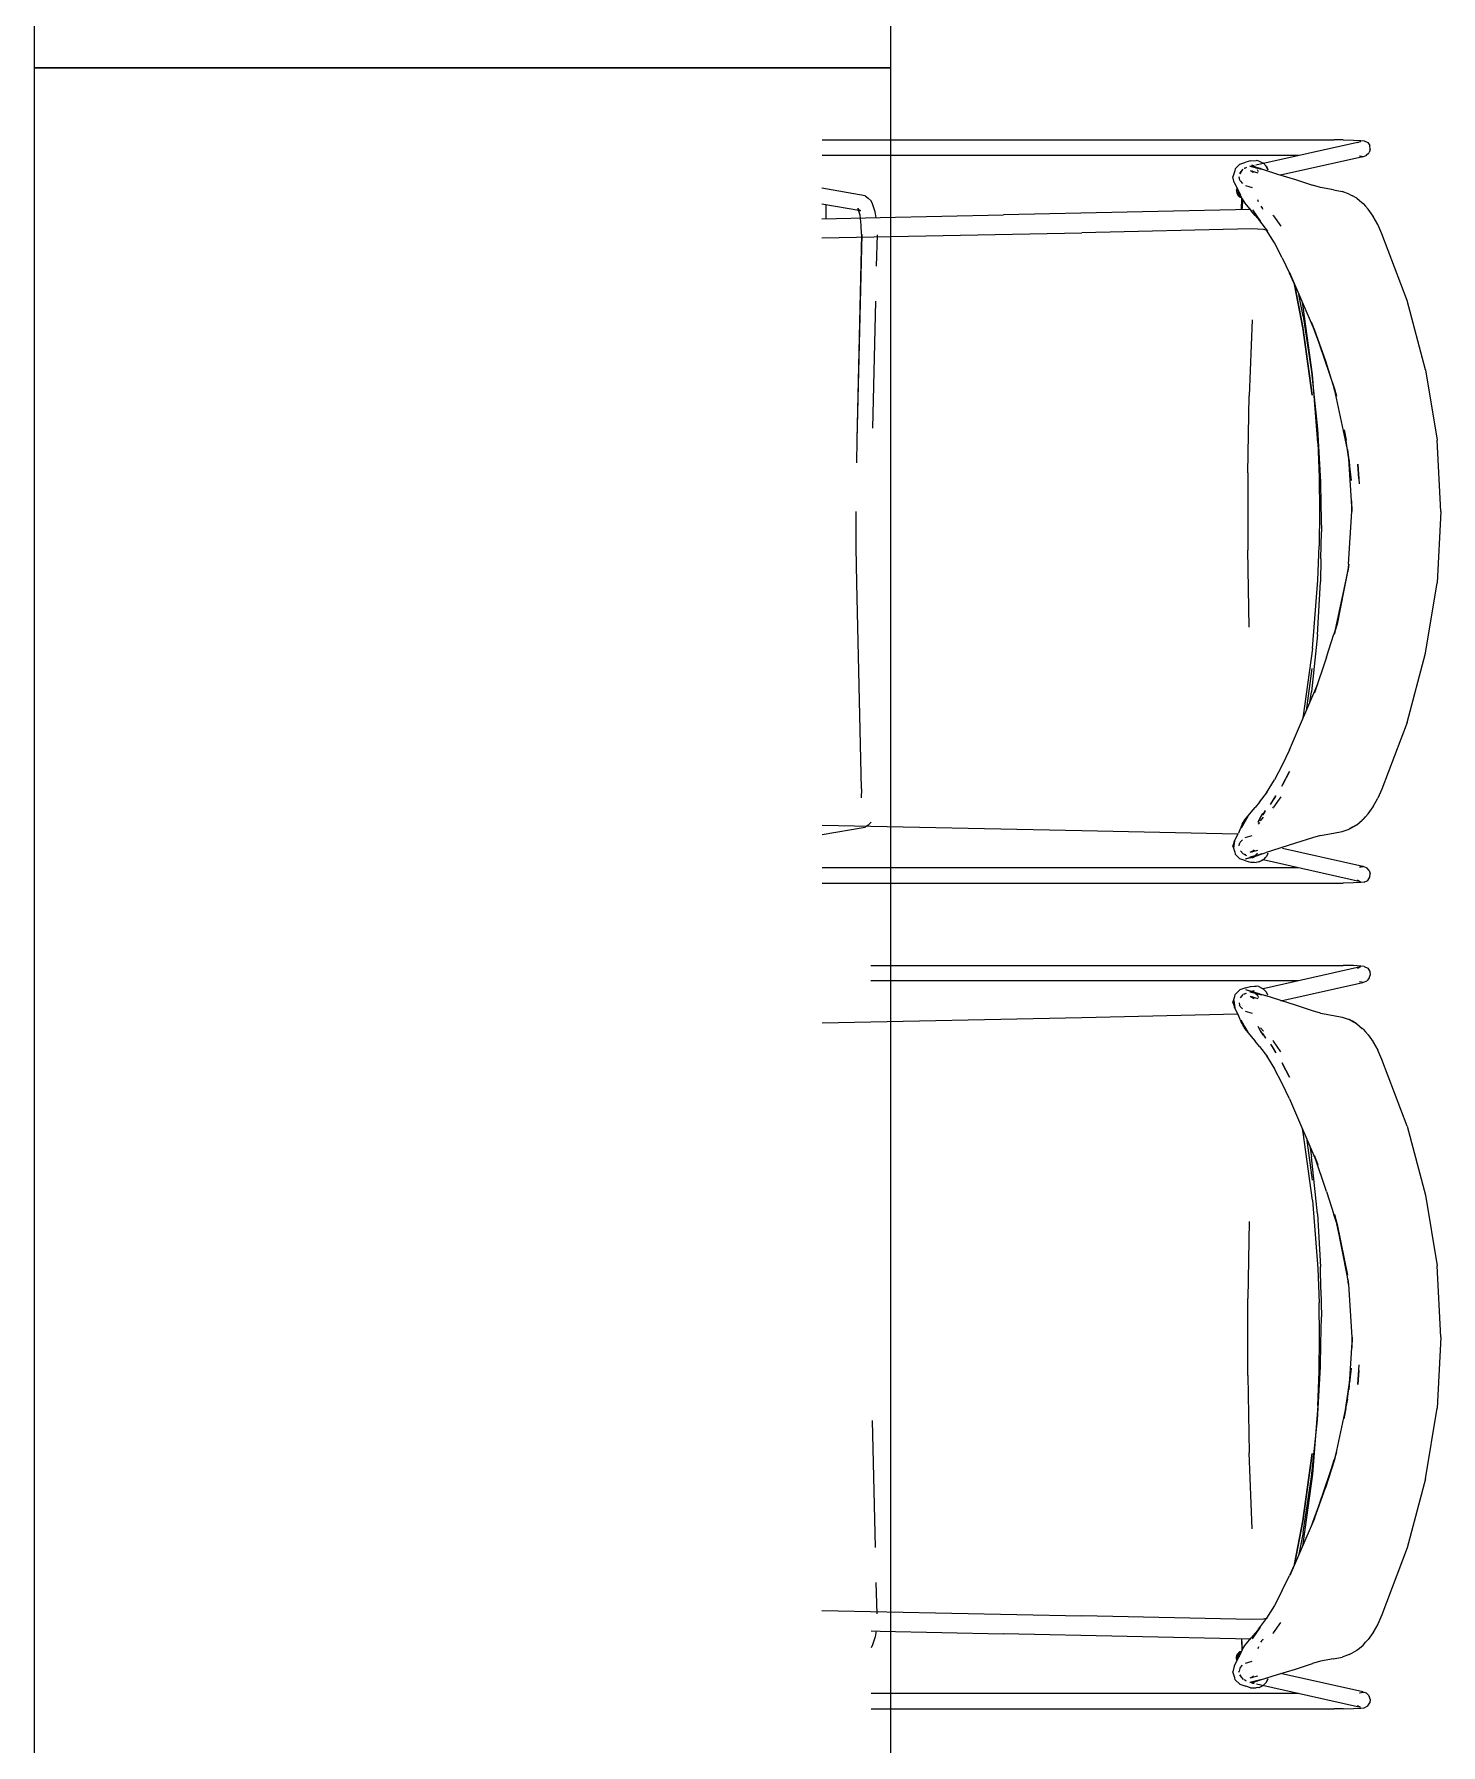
# Model space of a CAD drawing. Header units: millimetres. Extents: x 155927 to 317870, y -36033 to 97293.
# Drawn here: x 184269 to 185254, y 18607 to 19805 of the extents above; entities that cross this region are included whole.
import ezdxf

# ---------------------------------------------------------------- set-up
doc = ezdxf.new("R2010")
doc.units = ezdxf.units.MM
doc.header["$MEASUREMENT"] = 0
doc.layers.add('G-IMPT', color=8, linetype='CONTINUOUS', lineweight=9)
doc.layers.add('I-FURN', color=8, linetype='CONTINUOUS', lineweight=9)

msp = doc.modelspace()

# ---------------------------------------------------------------- linework, layer by layer
at = {"layer": 'G-IMPT'}
for p, q in [((184820.6, 19731.3), (185179.2, 19731.3)), ((185124.2, 19713.7), (185197.7, 19730.2)), ((185185.5, 19731.3), (185179.2, 19731.3)), ((185185.5, 19731.3), (185192.7, 19731.1)), ((185192.7, 19731.1), (185197.9, 19730.8)), ((185197.7, 19730.2), (185195.5, 19729.2)), ((185195.7, 19729.4), (185195.5, 19729.2)), ((185197.9, 19730.8), (185200.3, 19730.5)), ((185200.3, 19730.5), (185202.7, 19729.3)), ((185202.7, 19729.3), (185204.2, 19727.2)), ((185204.5, 19724.5), (185203.8, 19722.4)), ((185204.5, 19724.5), (185204.2, 19727.2)), ((184820.6, 19720.5), (185154.2, 19720.5)), ((185113, 19714.1), (185109.9, 19710.9)), ((185113, 19714.1), (185117.3, 19715.5)), ((185117.7, 19711.9), (185116.1, 19711.1)), ((185117.3, 19711.5), (185116.1, 19711.1)), ((185120.5, 19716.5), (185117.3, 19715.5)), ((185127.7, 19711.1), (185120.2, 19712.9)), ((185120.2, 19712.9), (185128.4, 19710.8)), ((185120.5, 19716.5), (185124.6, 19716.7)), ((185121.3, 19713.1), (185123.2, 19713.5)), ((185124.8, 19711.9), (185121.6, 19713.5)), ((185123.7, 19712.1), (185121.6, 19713.5)), ((185124.8, 19711.9), (185122.6, 19712.7)), ((185122.6, 19712.7), (185128.4, 19710.8)), ((185123.7, 19712.1), (185124.2, 19711.7)), ((185126.3, 19716.4), (185124.6, 19716.7)), ((185126.3, 19716.4), (185126.6, 19716.4)), ((185126.6, 19716.4), (185129.5, 19714.9)), ((185127.7, 19711.1), (185139.5, 19707.3)), ((185129.7, 19714.8), (185129.5, 19714.9)), ((185129.7, 19714.8), (185131.6, 19712.9)), ((185132.7, 19710.4), (185131.6, 19712.9)), ((185131.7, 19712.7), (185131.6, 19712.9)), ((185132.8, 19710.3), (185131.6, 19712.9)), ((185131.7, 19712.7), (185132.8, 19710.3)), ((185199.2, 19719.4), (185141.7, 19706.5)), ((185196.9, 19720.1), (185199.5, 19719.7)), ((185197.1, 19720), (185199.5, 19719.7)), ((185199.2, 19719.4), (185201.7, 19720.2)), ((185203.5, 19722), (185201.7, 19720.2)), ((185201.7, 19720.2), (185202, 19720.5)), ((185203.5, 19722), (185203.8, 19722.4)), ((185109.5, 19709.6), (185108.3, 19705.3)), ((185109.1, 19701.3), (185108.3, 19705.3)), ((185109.1, 19701.3), (185113.5, 19692.8)), ((185109.9, 19710.9), (185109.5, 19709.6)), ((185112.5, 19705.6), (185112.7, 19705)), ((185113.1, 19703.1), (185112.7, 19705)), ((185114.2, 19709.2), (185113.1, 19707.5)), ((185113.1, 19707.5), (185113.8, 19708.6)), ((185113.4, 19702.5), (185113.1, 19703.1)), ((185113.3, 19708.1), (185115.4, 19710.8)), ((185113.4, 19702.5), (185115, 19700.7)), ((185114.2, 19709.2), (185113.8, 19708.6)), ((185117, 19699.2), (185121.7, 19697.9)), ((185120.3, 19709.7), (185122.4, 19708.7)), ((185120.3, 19709.7), (185125.8, 19708.1)), ((185122.7, 19708.4), (185121.6, 19709.4)), ((185121.6, 19709.4), (185122.4, 19708.7)), ((185122.7, 19708.4), (185122.1, 19709.1)), ((185126.1, 19708.9), (185125.4, 19710.3)), ((185132.7, 19710.4), (185132.8, 19710.3)), ((185139.5, 19707.3), (185152, 19703.4)), ((185152, 19703.4), (185163.9, 19699.5)), ((185169.6, 19697.8), (185163.9, 19699.5)), ((184850.8, 19692), (184820.3, 19697.3)), ((184850.8, 19692), (184852.9, 19690.5)), ((184852.9, 19690.5), (184855, 19688.6)), ((184855.9, 19686.4), (184855, 19688.6)), ((185114.8, 19690), (185112.5, 19694.8)), ((185112.5, 19694.8), (185113.5, 19692.8)), ((185114.2, 19682.3), (185114.6, 19690.4)), ((185115, 19689.6), (185114.6, 19682.3)), ((185115, 19689.6), (185114.7, 19683.4)), ((185114.8, 19690), (185116.7, 19686.9)), ((185126.2, 19687.9), (185125.6, 19689.3)), ((185178.8, 19696.2), (185169.6, 19697.8)), ((185178.8, 19696.2), (185184.8, 19695.1)), ((185189.8, 19693.3), (185184.8, 19695.1)), ((185189.8, 19693.3), (185192, 19692.1)), ((185194.6, 19690.6), (185192, 19692.1)), ((185195, 19690.3), (185194.6, 19690.6)), ((185195, 19690.3), (185197, 19688.8)), ((185197, 19688.8), (185199.4, 19686.6)), ((184847.6, 19681.5), (184820.3, 19686.3)), ((184820.3, 19675.9), (184861.2, 19676.8)), ((184823.2, 19685.8), (184823.2, 19675.7)), ((184847.1, 19678.5), (184845.5, 19683.1)), ((184845.5, 19683.1), (184847, 19681.2)), ((184847.6, 19681.5), (184845.7, 19682.4)), ((184845.7, 19682.4), (184847, 19681.2)), ((184848, 19671.6), (184847.1, 19678.5)), ((184857.8, 19680.9), (184855.9, 19686.4)), ((184858.3, 19676.7), (184857.8, 19680.9)), ((184861.2, 19676.8), (184947.7, 19678.7)), ((185120.7, 19682.5), (184947.7, 19678.7)), ((185116.7, 19686.9), (185121, 19681.5)), ((185123.9, 19678.3), (185121, 19681.5)), ((185121.9, 19682.3), (185127, 19674.5)), ((185121.9, 19682.3), (185127.5, 19674.1)), ((185123.9, 19678.3), (185127.5, 19674.1)), ((185127.9, 19684.7), (185128.9, 19683.1)), ((185129.3, 19682.5), (185128.9, 19683.1)), ((185136.3, 19678.6), (185136.7, 19678.1)), ((185136.7, 19678.1), (185141.9, 19670.8)), ((185199.4, 19686.6), (185201.2, 19684.7)), ((185203, 19682.7), (185201.2, 19684.7)), ((185206.4, 19677.8), (185203, 19682.7)), ((185206.4, 19677.8), (185206.6, 19677.5)), ((185209.7, 19671.9), (185206.6, 19677.5)), ((184820.3, 19662.5), (185002.4, 19666.1)), ((184848.1, 19665.2), (184844.9, 19521)), ((184848.3, 19664.9), (184844.9, 19521)), ((184848.1, 19665.2), (184848, 19671.6)), ((184859, 19664.8), (184858.5, 19642.7)), ((185121.2, 19668.8), (185002.4, 19666.1)), ((185129.6, 19668.4), (185121.2, 19668.8)), ((185127, 19674.5), (185132.4, 19667.2)), ((185132.5, 19667.7), (185129.6, 19668.4)), ((185137.3, 19659), (185131.9, 19667.9)), ((185132.4, 19667.2), (185131.9, 19667.9)), ((185212.6, 19665.5), (185209.7, 19671.9)), ((185230.2, 19618.6), (185212.6, 19665.5)), ((185142.7, 19648.5), (185137.3, 19659)), ((185142.7, 19648.5), (185148, 19637.9)), ((185152.1, 19628.6), (185148, 19637.9)), ((185152.1, 19628.6), (185148.1, 19638)), ((185165.3, 19598), (185148.1, 19638)), ((185157.3, 19599.6), (185151.5, 19629.9)), ((185151.5, 19629.9), (185157.3, 19599.7)), ((184858, 19618.3), (184855.9, 19529.4)), ((185157.5, 19607.8), (185154.5, 19622.9)), ((185157.5, 19614.2), (185156.9, 19617.3)), ((185243.2, 19570.2), (185230.2, 19618.6)), ((185121.7, 19605.1), (185119.6, 19551.9)), ((185163.9, 19566.9), (185157.5, 19614.2)), ((185157.5, 19607.8), (185163.4, 19568.7)), ((185163.1, 19603.7), (185165.3, 19598)), ((185163.1, 19603.7), (185165.2, 19598)), ((185163.8, 19552.5), (185157.3, 19599.7)), ((185157.3, 19599.6), (185163.8, 19552.5)), ((185165.2, 19598), (185173.2, 19576.5)), ((185165.3, 19598), (185179.4, 19556.8)), ((185165.3, 19598), (185173.2, 19576.5)), ((185163.4, 19568.7), (185167.5, 19528.9)), ((185179.4, 19556.8), (185173.2, 19576.5)), ((185173.2, 19576.5), (185179.2, 19556.8)), ((185243.2, 19570.2), (185251.3, 19520.8)), ((185167.8, 19519), (185163.9, 19566.9)), ((185180.8, 19551.6), (185179.2, 19556.8)), ((185188.6, 19514.3), (185179.4, 19556.8)), ((185179.4, 19556.8), (185180.8, 19551.6)), ((185118.6, 19497.9), (185119.6, 19551.9)), ((184844.8, 19520.9), (184844.6, 19505.1)), ((185167.5, 19528.9), (185169.6, 19491.8)), ((185186.2, 19528.1), (185187.5, 19520.9)), ((185186.2, 19528.1), (185188.3, 19514)), ((185253.9, 19470.9), (185251.3, 19520.8)), ((185167.8, 19519), (185168.7, 19495)), ((185188.3, 19514), (185189.9, 19503)), ((185188.6, 19514.3), (185191, 19492.7)), ((185188.6, 19514.3), (185189.9, 19503)), ((185191.7, 19470.9), (185189.4, 19507.9)), ((185189.4, 19507.9), (185189.9, 19503)), ((185118.6, 19497.9), (185118.6, 19443.9)), ((185191, 19492.7), (185189.9, 19503)), ((185196.4, 19493.8), (185195.8, 19504)), ((185195.8, 19504), (185196.6, 19490.4)), ((185168.7, 19495), (185169, 19470.9)), ((185169.6, 19491.8), (185169.9, 19475.5)), ((185169.9, 19475.5), (185170.3, 19456.7)), ((185191.7, 19470.9), (185191.5, 19478.4)), ((185191.6, 19470.9), (185191.5, 19478.4)), ((184844.5, 19445.8), (184844.3, 19470.9)), ((185169, 19470.9), (185168.7, 19446.8)), ((185189.2, 19434), (185191.6, 19470.9)), ((185253.9, 19470.9), (185251.3, 19421)), ((185169.9, 19437.8), (185170.3, 19456.7)), ((184844.9, 19421), (184844.5, 19445.8)), ((185119.6, 19390), (185118.6, 19443.9)), ((185167.8, 19422.8), (185168.7, 19446.8)), ((185169.9, 19437.8), (185169.6, 19421.6)), ((185179.4, 19385), (185188.6, 19427.5)), ((185188.2, 19427.6), (185181.3, 19392.1)), ((185181.3, 19392.1), (185188.6, 19427.5)), ((185189.4, 19434), (185188.2, 19427.6)), ((185189.2, 19434), (185188.7, 19428.6)), ((185189.4, 19434), (185189, 19430.5)), ((184848.1, 19276.7), (184844.9, 19421)), ((185163.9, 19375), (185167.8, 19422.8)), ((185167.5, 19384.5), (185169.6, 19421.6)), ((185243.2, 19371.6), (185251.3, 19421)), ((185181.3, 19392.1), (185179, 19385.1)), ((185179.4, 19385), (185181.3, 19392.1)), ((185167.5, 19384.5), (185163.4, 19344.7)), ((185173.8, 19368.9), (185179, 19385.1)), ((185163.9, 19375), (185157.5, 19327.7)), ((185173.8, 19368.9), (185165.3, 19343.9)), ((185230.2, 19323.2), (185243.2, 19371.6)), ((185159.7, 19331.3), (185163.8, 19360.9)), ((185159.7, 19331.3), (185163.8, 19360.9)), ((185148, 19303.9), (185167.8, 19350.3)), ((185162.2, 19337.1), (185163.4, 19344.7)), ((185165.3, 19343.9), (185167.8, 19350.3)), ((185157.5, 19327.7), (185157.1, 19325.1)), ((185230.2, 19323.2), (185212.6, 19276.4)), ((185148, 19303.9), (185142.7, 19293.3)), ((185142.7, 19293.3), (185137.3, 19282.9)), ((185131.9, 19273.9), (185137.3, 19282.9)), ((185142.5, 19278.5), (185148, 19288.9)), ((185148, 19288.9), (185143, 19279.4)), ((184848.1, 19276.7), (184848, 19270.3)), ((185127, 19267.3), (185132.4, 19274.6)), ((185131.9, 19273.9), (185132.4, 19274.6)), ((185134.5, 19265.7), (185138.4, 19271.7)), ((185134.5, 19265.7), (185137.2, 19269.7)), ((185141.9, 19271), (185136.7, 19263.7)), ((185138.4, 19271.7), (185137.2, 19269.7)), ((185142.5, 19278.5), (185143, 19279.4)), ((185206.6, 19264.3), (185209.7, 19270)), ((185212.6, 19276.4), (185209.7, 19270)), ((185118.8, 19257.3), (185114, 19249)), ((185116.5, 19253.7), (185118.8, 19257.3)), ((185116.7, 19254.9), (185121, 19260.4)), ((185121, 19260.4), (185123.9, 19263.6)), ((185127, 19267.3), (185123.9, 19263.6)), ((185125.9, 19253.4), (185127.9, 19257.2)), ((185127.6, 19256.6), (185125.9, 19253.4)), ((185127.6, 19256.6), (185129.3, 19259.3)), ((185127.6, 19256.6), (185128.9, 19258.8)), ((185127.6, 19256.6), (185127.9, 19257.2)), ((185127.7, 19254.2), (185129.8, 19256.7)), ((185128.9, 19258.8), (185129.3, 19259.3)), ((185129.2, 19258.4), (185131.2, 19261.5)), ((185130.8, 19260.9), (185129.2, 19258.4)), ((185130.8, 19260.9), (185131.2, 19261.5)), ((185136.3, 19263.2), (185136.7, 19263.7)), ((185199.4, 19255.2), (185201.2, 19257.1)), ((185203, 19259.2), (185201.2, 19257.1)), ((185203, 19259.2), (185206.4, 19264)), ((185206.6, 19264.3), (185206.4, 19264)), ((185002.4, 19247.2), (184820.6, 19250.9)), ((184820.6, 19244.6), (184850.8, 19249.9)), ((184852.9, 19251.3), (184850.8, 19249.9)), ((184855, 19253.3), (184852.9, 19251.3)), ((185111.8, 19244.8), (185002.4, 19247.2)), ((185109.2, 19239.7), (185112.2, 19245.7)), ((185114.8, 19251.8), (185112.2, 19245.7)), ((185116.5, 19253.7), (185114, 19249)), ((185114.8, 19251.8), (185116.7, 19254.9)), ((185116.9, 19242.6), (185121.7, 19243.9)), ((185126.8, 19253), (185126, 19251.8)), ((185169.6, 19244), (185163.9, 19242.3)), ((185169.6, 19244), (185178.8, 19245.6)), ((185178.8, 19245.6), (185184.8, 19246.7)), ((185184.8, 19246.7), (185189.8, 19248.5)), ((185195, 19251.5), (185189.8, 19248.5)), ((185192, 19249.7), (185189.8, 19248.5)), ((185190.8, 19249.1), (185189.8, 19248.5)), ((185190.8, 19249.1), (185195, 19251.5)), ((185194.6, 19251.3), (185192, 19249.7)), ((185195, 19251.5), (185194.6, 19251.3)), ((185195, 19251.5), (185197, 19253)), ((185197, 19253), (185198.9, 19254.8)), ((185199.4, 19255.2), (185198.9, 19254.8)), ((185108.3, 19236.5), (185109.6, 19240.2)), ((185108.3, 19236.5), (185109.5, 19232.3)), ((185108.8, 19235.1), (185109.6, 19240.2)), ((185108.8, 19235.1), (185109.2, 19239.7)), ((185109.5, 19232.3), (185109.9, 19230.9)), ((185112.7, 19236.8), (185112.9, 19238.4)), ((185113.4, 19239.4), (185112.9, 19238.4)), ((185113.4, 19239.4), (185114.9, 19241)), ((185113.5, 19233.3), (185115.5, 19231)), ((185120.4, 19232.2), (185125.8, 19233.7)), ((185120.4, 19232.2), (185122.7, 19233.4)), ((185121.6, 19232.4), (185123.1, 19233.8)), ((185121.6, 19232.4), (185122.7, 19233.4)), ((185123.1, 19233.8), (185122.1, 19232.8)), ((185122.6, 19229.1), (185130.8, 19231.7)), ((185152, 19238.5), (185130.8, 19231.7)), ((185143, 19235.1), (185199.2, 19222.4)), ((185163.9, 19242.3), (185152, 19238.5)), ((185154.2, 19221.4), (184820.6, 19221.4)), ((185109.9, 19230.9), (185113, 19227.7)), ((185117.3, 19226.3), (185113, 19227.7)), ((185117.3, 19230.3), (185116, 19230.8)), ((185116, 19230.8), (185117.7, 19230)), ((185117, 19227.5), (185124.8, 19229.9)), ((185117, 19227.5), (185122.6, 19229.1)), ((185117.3, 19226.3), (185120.5, 19225.3)), ((185120.2, 19229), (185128.4, 19231.1)), ((185120.2, 19229), (185127.1, 19230.7)), ((185120.5, 19225.3), (185123.3, 19225.2)), ((185123.2, 19228.4), (185121.3, 19228.8)), ((185121.6, 19228.4), (185124.8, 19229.9)), ((185121.6, 19228.4), (185123.7, 19229.7)), ((185123.3, 19225.2), (185124.6, 19225.1)), ((185123.7, 19229.7), (185125.4, 19231.5)), ((185126.3, 19225.4), (185124.6, 19225.1)), ((185126.3, 19225.4), (185129.7, 19227.1)), ((185126.3, 19225.4), (185129.5, 19226.9)), ((185126.3, 19225.4), (185126.6, 19225.5)), ((185129.7, 19227.1), (185126.6, 19225.5)), ((185128.4, 19231.1), (185127.1, 19230.7)), ((185129.5, 19226.9), (185131.6, 19229)), ((185131.2, 19228.7), (185129.5, 19226.9)), ((185129.7, 19227.1), (185129.5, 19226.9)), ((185197.6, 19211.6), (185129.5, 19227)), ((185131.2, 19228.7), (185129.7, 19227.1)), ((185131.7, 19229.2), (185131.6, 19229)), ((185132.7, 19231.4), (185131.7, 19229.2)), ((185132.7, 19231.4), (185132.8, 19231.5)), ((185196.9, 19221.7), (185199.5, 19222.2)), ((185197.1, 19221.9), (185199.5, 19222.2)), ((185199.2, 19222.4), (185201.7, 19221.6)), ((185201.7, 19221.6), (185202, 19221.3)), ((185203.8, 19219.5), (185202, 19221.3)), ((184820.6, 19210.5), (185179.2, 19210.5)), ((185179.2, 19210.5), (185185.5, 19210.6)), ((185192.7, 19210.7), (185185.5, 19210.6)), ((185197.9, 19211), (185192.7, 19210.7)), ((185197.6, 19211.6), (185195.5, 19212.6)), ((185195.5, 19212.6), (185195.7, 19212.4)), ((185200.3, 19211.3), (185197.9, 19211)), ((185200.3, 19211.3), (185202.7, 19212.5)), ((185202.7, 19212.5), (185204.2, 19214.7)), ((185203.8, 19219.5), (185204.5, 19217.3)), ((185204.2, 19214.7), (185204.5, 19217.3)), ((184854.6, 19153), (185179.2, 19153)), ((185197.6, 19151.9), (185129.5, 19136.6)), ((185179.2, 19153), (185185.5, 19152.9)), ((185192.7, 19152.8), (185185.5, 19152.9)), ((185197.9, 19152.5), (185192.7, 19152.8)), ((185197.6, 19151.9), (185195.5, 19150.9)), ((185195.5, 19150.9), (185195.7, 19151.1)), ((185200.3, 19152.2), (185197.9, 19152.5)), ((185200.3, 19152.2), (185202.7, 19151)), ((185202.7, 19151), (185204.2, 19148.8)), ((185204.2, 19148.8), (185204.5, 19146.2)), ((185154.2, 19142.1), (184854.6, 19142.1)), ((185109.9, 19132.6), (185113, 19135.8)), ((185117.3, 19137.2), (185113, 19135.8)), ((185117, 19136), (185122.6, 19134.4)), ((185117, 19136), (185124.8, 19133.6)), ((185117.3, 19137.2), (185120.5, 19138.2)), ((185120.5, 19138.2), (185123.3, 19138.3)), ((185123.3, 19138.3), (185124.6, 19138.4)), ((185126.3, 19138.1), (185124.6, 19138.4)), ((185126.3, 19138.1), (185129.7, 19136.4)), ((185126.3, 19138.1), (185126.6, 19138)), ((185126.3, 19138.1), (185129.5, 19136.6)), ((185129.7, 19136.4), (185126.6, 19138)), ((185131.2, 19134.8), (185129.5, 19136.6)), ((185129.7, 19136.4), (185129.5, 19136.6)), ((185129.5, 19136.6), (185131.6, 19134.5)), ((185131.2, 19134.8), (185129.7, 19136.4)), ((185141.9, 19128.2), (185199.2, 19141.1)), ((185196.9, 19141.8), (185199.5, 19141.3)), ((185197.1, 19141.7), (185199.5, 19141.3)), ((185199.2, 19141.1), (185201.7, 19141.9)), ((185201.7, 19141.9), (185202, 19142.2)), ((185203.8, 19144), (185202, 19142.2)), ((185203.8, 19144), (185204.5, 19146.2)), ((185108.3, 19127), (185109.5, 19131.2)), ((185108.3, 19127), (185109.6, 19123.3)), ((185108.8, 19128.4), (185109.6, 19123.3)), ((185108.8, 19128.4), (185109.2, 19123.8)), ((185109.5, 19131.2), (185109.9, 19132.6)), ((185112.7, 19126.7), (185112.9, 19125.1)), ((185113.4, 19124.2), (185112.9, 19125.1)), ((185113.4, 19124.2), (185114.9, 19122.5)), ((185113.5, 19130.2), (185115.5, 19132.5)), ((185116, 19132.7), (185117.7, 19133.5)), ((185117.3, 19133.2), (185116, 19132.7)), ((185120.2, 19134.5), (185128.4, 19132.4)), ((185120.2, 19134.5), (185127.1, 19132.8)), ((185120.4, 19131.3), (185122.7, 19130.1)), ((185120.4, 19131.3), (185125.8, 19129.8)), ((185123.2, 19135.1), (185121.3, 19134.7)), ((185121.6, 19135.1), (185123.7, 19133.8)), ((185121.6, 19135.1), (185124.8, 19133.6)), ((185121.6, 19131.1), (185122.7, 19130.1)), ((185121.6, 19131.1), (185123.1, 19129.7)), ((185123.1, 19129.7), (185122.1, 19130.7)), ((185122.6, 19134.4), (185130.8, 19131.8)), ((185123.7, 19133.8), (185125.4, 19132)), ((185126.4, 19130.2), (185125.4, 19132)), ((185128.4, 19132.4), (185127.1, 19132.8)), ((185152, 19125), (185130.8, 19131.8)), ((185131.7, 19134.3), (185131.6, 19134.5)), ((185132.7, 19132.1), (185131.7, 19134.3)), ((185132.7, 19132.1), (185132.8, 19132)), ((185163.9, 19121.2), (185152, 19125)), ((185002.4, 19116.3), (184820.6, 19112.6)), ((185111.8, 19118.7), (185002.4, 19116.3)), ((185109.2, 19123.8), (185112.2, 19117.8)), ((185114.8, 19111.7), (185112.2, 19117.8)), ((185116.5, 19109.8), (185114, 19114.5)), ((185118.8, 19106.2), (185114, 19114.5)), ((185116.9, 19120.9), (185121.7, 19119.6)), ((185169.6, 19119.5), (185163.9, 19121.2)), ((185169.6, 19119.5), (185178.8, 19117.9)), ((185178.8, 19117.9), (185184.8, 19116.8)), ((185184.8, 19116.8), (185189.8, 19115)), ((185190.8, 19114.4), (185189.8, 19115)), ((185195, 19112), (185189.8, 19115)), ((185192, 19113.8), (185189.8, 19115)), ((185190.8, 19114.4), (185195, 19112)), ((185194.6, 19112.2), (185192, 19113.8)), ((185195, 19112), (185194.6, 19112.2)), ((185195, 19112), (185197, 19110.5)), ((185114.8, 19111.7), (185116.7, 19108.6)), ((185116.5, 19109.8), (185118.8, 19106.2)), ((185116.7, 19108.6), (185121, 19103.1)), ((185121, 19103.1), (185123.9, 19099.9)), ((185127, 19096.2), (185123.9, 19099.9)), ((185127.6, 19106.9), (185125.9, 19110.1)), ((185125.9, 19110.1), (185127.9, 19106.3)), ((185127.6, 19106.9), (185127.9, 19106.3)), ((185127.6, 19106.9), (185128.9, 19104.7)), ((185127.6, 19106.9), (185129.3, 19104.2)), ((185127.7, 19109.3), (185129.8, 19106.8)), ((185128.9, 19104.7), (185129.3, 19104.2)), ((185130.8, 19102.6), (185129.2, 19105.1)), ((185129.2, 19105.1), (185131.2, 19102)), ((185130.8, 19102.6), (185131.2, 19102)), ((185136.3, 19100.3), (185136.7, 19099.8)), ((185197, 19110.5), (185198.9, 19108.7)), ((185199.4, 19108.3), (185198.9, 19108.7)), ((185199.4, 19108.3), (185201.2, 19106.4)), ((185203, 19104.3), (185201.2, 19106.4)), ((185203, 19104.3), (185206.4, 19099.5)), ((185127, 19096.2), (185132.4, 19088.9)), ((185131.9, 19089.6), (185132.4, 19088.9)), ((185131.9, 19089.6), (185137.3, 19080.6)), ((185134.5, 19097.8), (185138.4, 19091.8)), ((185134.5, 19097.8), (185137.2, 19093.8)), ((185141.9, 19092.5), (185136.7, 19099.8)), ((185138.4, 19091.8), (185137.2, 19093.8)), ((185206.6, 19099.2), (185206.4, 19099.5)), ((185206.6, 19099.2), (185209.7, 19093.5)), ((185212.6, 19087.1), (185209.7, 19093.5)), ((185142.7, 19070.2), (185137.3, 19080.6)), ((185142.5, 19085), (185148, 19074.6)), ((185142.5, 19085), (185143, 19084.1)), ((185148, 19074.6), (185143, 19084.1)), ((185230.2, 19040.3), (185212.6, 19087.1)), ((185148, 19059.6), (185142.7, 19070.2)), ((185148, 19059.6), (185167.8, 19013.2)), ((185230.2, 19040.3), (185243.2, 18991.9)), ((185157.5, 19035.8), (185157.1, 19038.4)), ((185163.9, 18988.5), (185157.5, 19035.8)), ((185159.7, 19032.2), (185163.8, 19002.6)), ((185159.7, 19032.2), (185163.8, 19002.6)), ((185162.2, 19026.4), (185163.4, 19018.8)), ((185167.5, 18979), (185163.4, 19018.8)), ((185173.8, 18994.6), (185165.3, 19019.6)), ((185165.3, 19019.6), (185167.8, 19013.2)), ((185173.8, 18994.6), (185179, 18978.4)), ((185163.9, 18988.5), (185167.8, 18940.7)), ((185243.2, 18991.9), (185251.3, 18942.5)), ((185119.6, 18973.5), (185118.6, 18919.6)), ((185167.5, 18979), (185169.6, 18941.9)), ((185181.3, 18971.4), (185179, 18978.4)), ((185179.4, 18978.5), (185181.3, 18971.4)), ((185179.4, 18978.5), (185188.6, 18936)), ((185188.2, 18935.9), (185181.3, 18971.4)), ((185181.3, 18971.4), (185188.6, 18936)), ((185167.8, 18940.7), (185168.7, 18916.7)), ((185169.9, 18925.7), (185169.6, 18941.9)), ((185189.4, 18929.5), (185188.2, 18935.9)), ((185189.2, 18929.5), (185188.8, 18933.7)), ((185189.4, 18929.5), (185189, 18933)), ((185253.9, 18892.6), (185251.3, 18942.5)), ((185169.9, 18925.7), (185170.3, 18906.8)), ((185189.2, 18929.5), (185191.6, 18892.6)), ((185118.6, 18865.6), (185118.6, 18919.6)), ((185169, 18892.6), (185168.7, 18916.7)), ((185169.9, 18888), (185170.3, 18906.8)), ((185168.7, 18868.5), (185169, 18892.6)), ((185169.6, 18871.7), (185169.9, 18888)), ((185191.7, 18892.6), (185189.4, 18855.6)), ((185191.7, 18892.6), (185191.5, 18885.1)), ((185191.6, 18892.6), (185191.5, 18885.1)), ((185253.9, 18892.6), (185251.3, 18842.7)), ((185195.8, 18859.5), (185196.6, 18873.1)), ((185118.6, 18865.6), (185119.6, 18811.6)), ((185167.5, 18834.6), (185169.6, 18871.7)), ((185167.8, 18844.5), (185168.7, 18868.5)), ((185188.3, 18849.5), (185189.9, 18860.5)), ((185188.6, 18849.2), (185191, 18870.8)), ((185188.6, 18849.2), (185189.9, 18860.5)), ((185189.4, 18855.6), (185189.9, 18860.5)), ((185191, 18870.8), (185189.9, 18860.5)), ((185196.4, 18869.1), (185195.8, 18859.5)), ((185188.6, 18849.2), (185179.4, 18806.7)), ((185186.2, 18835.4), (185188.3, 18849.5)), ((185167.8, 18844.5), (185163.9, 18796.6)), ((185186.2, 18835.4), (185187.5, 18842.6)), ((185243.2, 18793.3), (185251.3, 18842.7)), ((184858, 18745.2), (184855.9, 18834.1)), ((185163.4, 18794.8), (185167.5, 18834.6)), ((185121.7, 18758.4), (185119.6, 18811.6)), ((185157.3, 18763.9), (185163.8, 18811)), ((185163.8, 18811), (185157.3, 18763.8)), ((185165.3, 18765.5), (185179.4, 18806.7)), ((185179.4, 18806.7), (185173.2, 18787)), ((185173.2, 18787), (185179.2, 18806.7)), ((185180.8, 18811.9), (185179.2, 18806.7)), ((185179.4, 18806.7), (185180.8, 18811.9)), ((185163.9, 18796.6), (185157.5, 18749.3)), ((185157.5, 18755.7), (185163.4, 18794.8)), ((185243.2, 18793.3), (185230.2, 18744.9)), ((185165.2, 18765.5), (185173.2, 18787)), ((185165.3, 18765.5), (185173.2, 18787)), ((185165.3, 18765.5), (185148.1, 18725.5)), ((185163.1, 18759.8), (185165.3, 18765.5)), ((185163.1, 18759.8), (185165.2, 18765.5)), ((185157.3, 18763.9), (185151.5, 18733.6)), ((185151.5, 18733.6), (185157.3, 18763.8)), ((185157.5, 18755.7), (185154.5, 18740.6)), ((185157.5, 18749.3), (185156.9, 18746.2)), ((185230.2, 18744.9), (185212.6, 18698)), ((185152.1, 18734.9), (185148, 18725.6)), ((185152.1, 18734.9), (185148.1, 18725.5)), ((184859, 18698.7), (184858.5, 18720.8)), ((185142.7, 18715), (185148, 18725.6)), ((185137.3, 18704.5), (185131.9, 18695.6)), ((185142.7, 18715), (185137.3, 18704.5)), ((184820.3, 18701), (185002.4, 18697.4)), ((185121.2, 18694.7), (185002.4, 18697.4)), ((185129.6, 18695.1), (185121.2, 18694.7)), ((185127, 18689), (185132.4, 18696.3)), ((185132.5, 18695.8), (185129.6, 18695.1)), ((185132.4, 18696.3), (185131.9, 18695.6)), ((185136.7, 18685.4), (185141.9, 18692.7)), ((185212.6, 18698), (185209.7, 18691.6)), ((184854.9, 18686.8), (184861.2, 18686.7)), ((184857.8, 18682.6), (184855.9, 18677.1)), ((184858.3, 18686.8), (184857.8, 18682.6)), ((184861.2, 18686.7), (184947.7, 18684.8)), ((185120.7, 18681), (184947.7, 18684.8)), ((185114.2, 18681.2), (185114.6, 18673.1)), ((185115, 18673.9), (185114.6, 18681.2)), ((185115, 18673.9), (185114.6, 18681.2)), ((185116.7, 18676.6), (185121, 18682)), ((185123.9, 18685.2), (185121, 18682)), ((185121.9, 18681.2), (185127.5, 18689.4)), ((185121.9, 18681.2), (185127, 18689)), ((185123.9, 18685.2), (185127.5, 18689.4)), ((185129.3, 18681), (185128.9, 18680.4)), ((185136.3, 18684.9), (185136.7, 18685.4)), ((185203, 18680.8), (185201.2, 18678.8)), ((185206.4, 18685.7), (185203, 18680.8)), ((185206.4, 18685.7), (185206.6, 18686)), ((185209.7, 18691.6), (185206.6, 18686)), ((184855.9, 18677.1), (184855, 18674.9)), ((185109.1, 18662.2), (185113.5, 18670.7)), ((185114.8, 18673.5), (185112.5, 18668.7)), ((185112.5, 18668.7), (185113.5, 18670.7)), ((185114.8, 18673.5), (185116.7, 18676.6)), ((185126.2, 18675.6), (185125.6, 18674.2)), ((185127.9, 18678.8), (185128.9, 18680.4)), ((185189.8, 18670.2), (185184.8, 18668.4)), ((185189.8, 18670.2), (185192, 18671.4)), ((185194.6, 18672.9), (185192, 18671.4)), ((185195, 18673.2), (185194.6, 18672.9)), ((185195, 18673.2), (185197, 18674.7)), ((185197, 18674.7), (185199.4, 18676.9)), ((185199.4, 18676.9), (185201.2, 18678.8)), ((185109.1, 18662.2), (185108.3, 18658.2)), ((185109.5, 18653.9), (185108.3, 18658.2)), ((185112.5, 18657.9), (185112.7, 18658.5)), ((185113.1, 18660.4), (185112.7, 18658.5)), ((185113.4, 18661), (185113.1, 18660.4)), ((185113.4, 18661), (185115, 18662.8)), ((185117, 18664.3), (185121.7, 18665.6)), ((185139.5, 18656.2), (185152, 18660.1)), ((185199.2, 18644.1), (185141.7, 18657)), ((185152, 18660.1), (185163.9, 18664)), ((185169.6, 18665.7), (185163.9, 18664)), ((185178.8, 18667.3), (185169.6, 18665.7)), ((185178.8, 18667.3), (185184.8, 18668.4)), ((185109.9, 18652.6), (185109.5, 18653.9)), ((185113, 18649.4), (185109.9, 18652.6)), ((185113, 18649.4), (185117.3, 18648)), ((185114.2, 18654.3), (185113.1, 18656)), ((185113.1, 18656), (185113.8, 18654.9)), ((185113.3, 18655.4), (185115.4, 18652.7)), ((185114.2, 18654.3), (185113.8, 18654.9)), ((185117.3, 18652), (185116.1, 18652.4)), ((185117.7, 18651.6), (185116.1, 18652.4)), ((185120.5, 18647), (185117.3, 18648)), ((185120.2, 18650.6), (185128.4, 18652.7)), ((185127.7, 18652.4), (185120.2, 18650.6)), ((185120.3, 18653.8), (185125.8, 18655.4)), ((185120.3, 18653.8), (185122.4, 18654.8)), ((185120.5, 18647), (185124.6, 18646.8)), ((185121.3, 18650.5), (185123.2, 18650)), ((185122.7, 18655.1), (185121.6, 18654.1)), ((185121.6, 18654.1), (185122.4, 18654.8)), ((185124.8, 18651.6), (185121.6, 18650)), ((185123.7, 18651.4), (185121.6, 18650)), ((185122.7, 18655.1), (185122.1, 18654.4)), ((185122.6, 18650.8), (185128.4, 18652.7)), ((185124.8, 18651.6), (185122.6, 18650.8)), ((185126.3, 18647.1), (185124.6, 18646.8)), ((185124.7, 18649.7), (185197.7, 18633.3)), ((185126.3, 18647.1), (185126.6, 18647.1)), ((185126.6, 18647.1), (185129.5, 18648.6)), ((185127.7, 18652.4), (185139.5, 18656.2)), ((185129.7, 18648.7), (185129.5, 18648.6)), ((185129.7, 18648.7), (185131.6, 18650.6)), ((185132.8, 18653.2), (185131.6, 18650.6)), ((185132.7, 18653.1), (185131.6, 18650.6)), ((185131.7, 18650.8), (185131.6, 18650.6)), ((185131.7, 18650.8), (185132.8, 18653.2)), ((185132.7, 18653.1), (185132.8, 18653.2)), ((184854.9, 18643.1), (185154.2, 18643.1)), ((185192.7, 18632.4), (185197.9, 18632.7)), ((185197.7, 18633.3), (185195.5, 18634.3)), ((185195.7, 18634.1), (185195.5, 18634.3)), ((185196.9, 18643.4), (185199.5, 18643.8)), ((185197.1, 18643.5), (185199.5, 18643.8)), ((185197.9, 18632.7), (185200.3, 18633)), ((185199.2, 18644.1), (185201.7, 18643.3)), ((185200.3, 18633), (185202.7, 18634.2)), ((185203.5, 18641.5), (185201.7, 18643.3)), ((185201.7, 18643.3), (185202, 18643)), ((185202.7, 18634.2), (185204.2, 18636.3)), ((185203.5, 18641.5), (185203.8, 18641.1)), ((185204.5, 18639), (185203.8, 18641.1)), ((185204.5, 18639), (185204.2, 18636.3)), ((184854.9, 18632.2), (185179.2, 18632.2)), ((185185.5, 18632.2), (185179.2, 18632.2)), ((185185.5, 18632.2), (185192.7, 18632.4))]:
    msp.add_line(p, q, dxfattribs=at)
at = {"layer": 'I-FURN'}
for p, q in [((184268.7, 20981.7), (184268.7, 19781.6)), ((184868.7, 19781.6), (184868.7, 20981.7)), ((184868.7, 19781.8), (184268.7, 19781.8)), ((184268.7, 19781.8), (184268.7, 18581.7)), ((184268.7, 19781.6), (184868.7, 19781.6)), ((184868.7, 18581.7), (184868.7, 19781.8)), ((185111.3, 19697.7), (185110.7, 19696.2)), ((185110.7, 19696.2), (185110.8, 19695)), ((185113.2, 19691.1), (185110.7, 19696.2)), ((185110.7, 19696.2), (185112.3, 19691.9)), ((185110.7, 19696.2), (185111.1, 19693.9)), ((185110.7, 19696.2), (185111.6, 19692.8)), ((185110.8, 19695), (185111.1, 19693.9)), ((185111.1, 19693.9), (185111.6, 19692.8)), ((185112.3, 19691.9), (185111.6, 19692.8)), ((185113.2, 19691.1), (185112.3, 19691.9)), ((185113.2, 19691.1), (185112.6, 19694.9)), ((185113.2, 19691.1), (185113.1, 19693.7)), ((185113.2, 19691.1), (185113.3, 19693.2)), ((185113.2, 19691.1), (185113.5, 19692.8)), ((185113.2, 19691.1), (185113.6, 19692.6)), ((185113.2, 19691.1), (185114.5, 19690.9)), ((185113.2, 18672.4), (185110.7, 18667.3)), ((185110.7, 18667.3), (185112.3, 18671.6)), ((185110.7, 18667.3), (185111.6, 18670.7)), ((185110.7, 18667.3), (185111.1, 18669.6)), ((185110.7, 18667.3), (185110.8, 18668.5)), ((185110.8, 18668.5), (185111.1, 18669.6)), ((185111.1, 18669.6), (185111.6, 18670.7)), ((185112.3, 18671.6), (185111.6, 18670.7)), ((185113.2, 18672.4), (185112.3, 18671.6)), ((185113.2, 18672.4), (185112.6, 18668.6)), ((185113.2, 18672.4), (185113.1, 18669.8)), ((185113.2, 18672.4), (185114.5, 18672.6)), ((185113.2, 18672.4), (185113.6, 18670.9)), ((185113.2, 18672.4), (185113.3, 18670.3)), ((185113.2, 18672.4), (185113.5, 18670.7)), ((185111.3, 18665.8), (185110.7, 18667.3))]:
    msp.add_line(p, q, dxfattribs=at)

doc.saveas('drawing.dxf')
